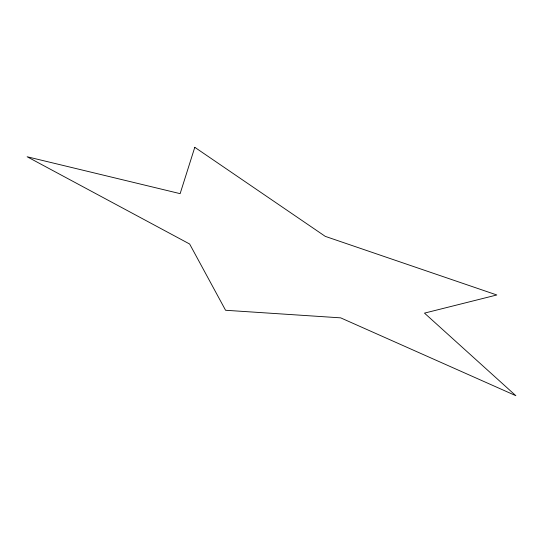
<?xml version="1.0" encoding="UTF-8"?>
<svg xmlns="http://www.w3.org/2000/svg" width="543" height="543" viewBox="0 0 543 543"><rect width="100%" height="100%" fill="white"/><g stroke="black" fill="none" stroke-linecap="round" stroke-linejoin="round"><path stroke-width="0.81" d="M194.788 147.309L180.133 193.654L27.15 156.764L189.643 244.017L225.576 310.27L340.665 317.852L515.85 395.691L424.483 313.121L496.825 294.978L325.271 236.368L194.788 147.309"/></g></svg>
